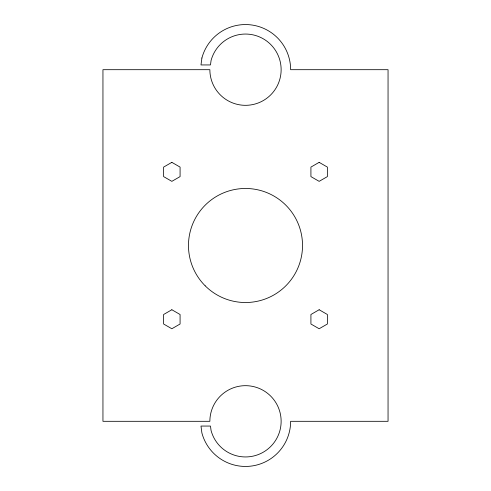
<?xml version="1.0" encoding="UTF-8"?>
<svg xmlns="http://www.w3.org/2000/svg" width="491" height="491" viewBox="0 0 491 491"><rect width="100%" height="100%" fill="white"/><g stroke="black" fill="none" stroke-linecap="round" stroke-linejoin="round"><path stroke-width="0.74" d="M201.899 58.006L200.985 64.941L210.486 64.941L211.075 60.467A35.634 35.634 0 0 1 268.405 42.392A35.634 35.634 0 0 1 260.561 101.987A35.634 35.634 0 0 1 209.866 69.691L102.95 69.691L102.95 421.309L209.866 421.309A35.634 35.634 0 0 1 260.561 389.013A35.634 35.634 0 0 1 268.405 448.608A35.634 35.634 0 0 1 211.075 430.533L210.486 426.059L200.985 426.059L201.899 432.994A45.141 45.141 0 0 0 290.641 421.309L388.05 421.309L388.05 69.691L290.641 69.691A45.141 45.141 0 0 0 201.899 58.006M171.85 162.349L163.62 167.1L163.62 176.6L171.85 181.351L180.08 176.6L180.08 167.1L171.85 162.349M319.15 162.349L310.92 167.1L310.92 176.6L319.15 181.351L327.38 176.6L327.38 167.1L319.15 162.349M171.85 309.747L163.62 314.504L163.62 324.005L171.85 328.755L180.08 324.005L180.08 314.504L171.85 309.747M319.15 309.747L310.92 314.504L310.92 324.005L319.15 328.755L327.38 324.005L327.38 314.504L319.15 309.747M205.183 285.817A57.017 57.017 0 0 0 300.578 260.261A57.017 57.017 0 0 0 230.739 190.422A57.017 57.017 0 0 0 205.183 285.817"/></g></svg>
